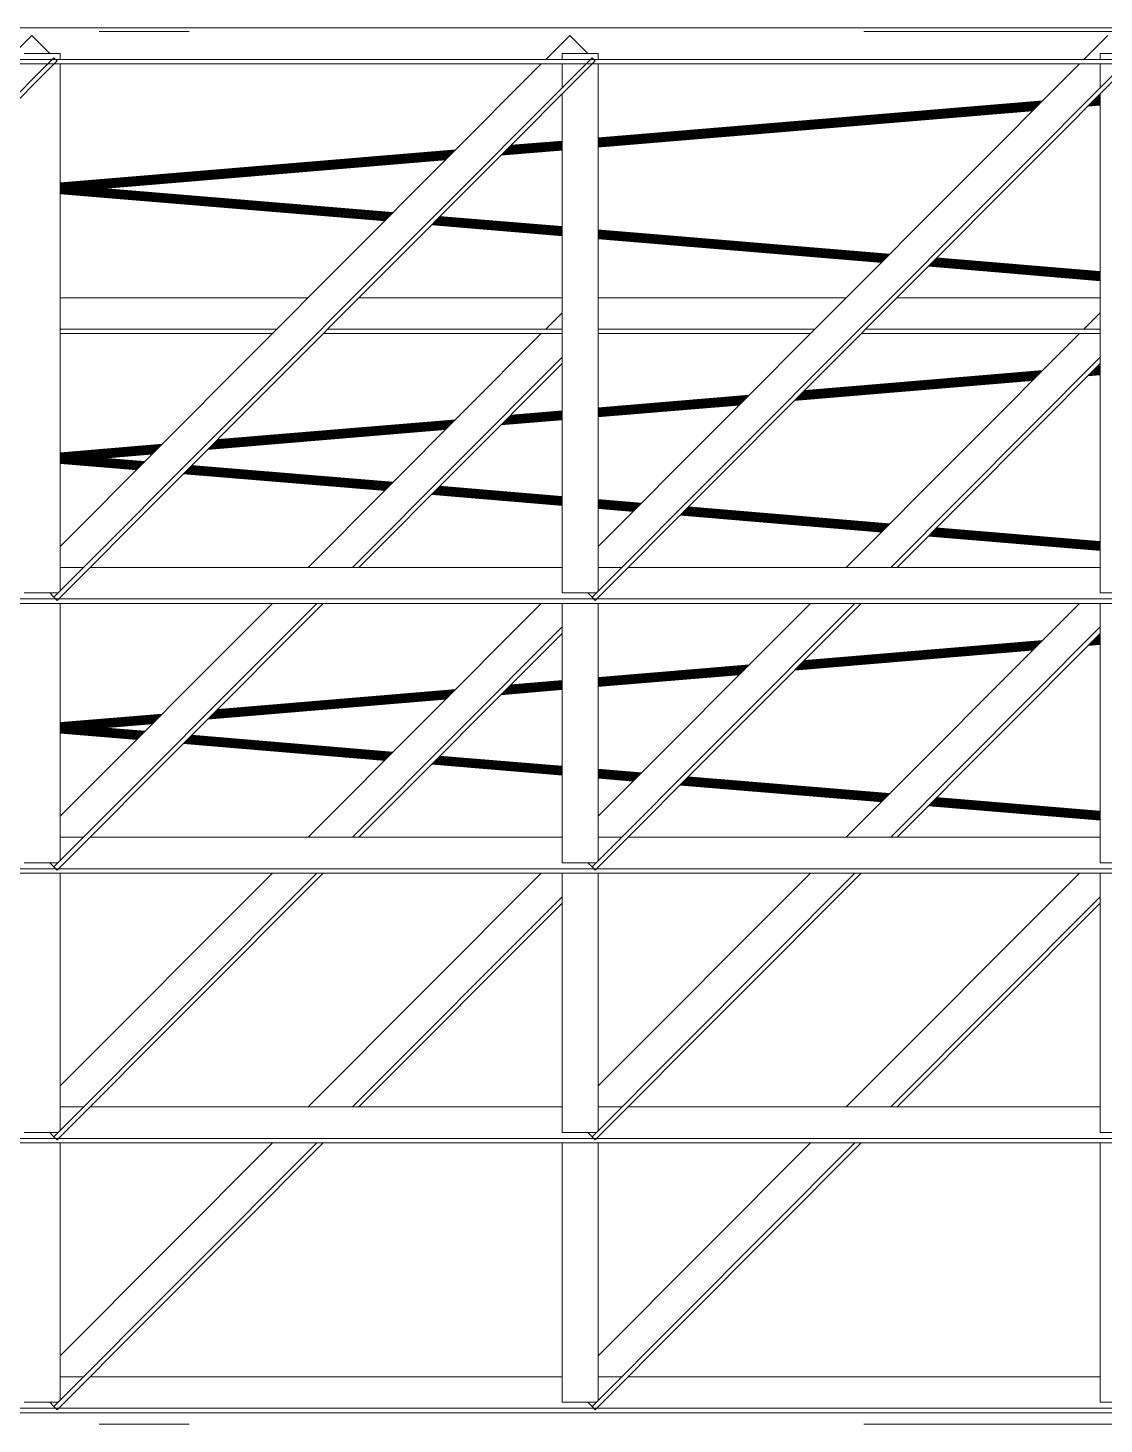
# Model space of a CAD drawing. Header units: inches. Extents: x -37 to 842, y -205 to 94.
# Drawn here: x 78.026 to 79.222, y -143.461 to -141.909 of the extents above; entities that cross this region are included whole.
import ezdxf

# ---------------------------------------------------------------- set-up
doc = ezdxf.new("R2010")
doc.units = ezdxf.units.IN
doc.header["$MEASUREMENT"] = 0
doc.linetypes.add('CYPE_RAYAPUNTOPUNTO', pattern=[0.45, 0.225, -0.075, 0, -0.075, 0, -0.075])
doc.layers.add('COTA_FORMAS', color=11, linetype='CYPE_RAYAPUNTOPUNTO', lineweight=0)
doc.layers.add('VISTAS DE CORTES', color=7, linetype='Continuous', lineweight=0)

# ---------------------------------------------------------------- blocks, each defined once
blk = doc.blocks.new('A$Ce7fd5475')
at = {"linetype": 'Continuous', "extrusion": (0, 1, 0)}
for p, q in [((2.4691, 4.0133), (13.2186, 4.0133)), ((4.2174, 3.9783), (4.244, 4.0049)), ((4.244, 4.0049), (4.2641, 3.9849)), ((4.8157, 3.9783), (4.8423, 4.0049)), ((4.8423, 4.0049), (4.8624, 3.9849)), ((5.4141, 3.9783), (5.4406, 4.0049)), ((2.5612, 3.9783), (5.967, 3.9783)), ((3.6704, 3.3802), (4.2687, 3.9802)), ((3.674, 3.3767), (4.2723, 3.9767)), ((4.2357, 3.9849), (4.2757, 3.9849)), ((4.2687, 3.9802), (4.2723, 3.9767)), ((4.2687, 3.3802), (4.8671, 3.9802)), ((4.2723, 3.3767), (4.8706, 3.9767)), ((4.2757, 3.9783), (4.2757, 3.9849)), ((4.834, 3.9783), (4.834, 3.9849)), ((4.834, 3.9849), (4.874, 3.9849)), ((4.8671, 3.3802), (5.4654, 3.9802)), ((4.8671, 3.9802), (4.8706, 3.9767)), ((4.8706, 3.3767), (5.469, 3.9767)), ((4.874, 3.9783), (4.874, 3.9849)), ((5.4323, 3.9783), (5.4323, 3.9849)), ((5.4323, 3.9849), (5.4723, 3.9849)), ((2.5558, 3.9733), (5.9723, 3.9733)), ((4.2757, 3.3872), (4.2757, 3.9733)), ((4.2757, 3.4367), (4.8107, 3.9733)), ((4.834, 3.9471), (4.834, 3.9733)), ((4.874, 3.3872), (4.874, 3.9733)), ((4.874, 3.4367), (5.4091, 3.9733)), ((5.4323, 3.9471), (5.4323, 3.9733)), ((4.834, 3.3849), (4.834, 3.94)), ((4.874, 3.8909), (5.368, 3.9322)), ((4.874, 3.8908), (5.368, 3.9321)), ((4.874, 3.8907), (5.3678, 3.932)), ((4.874, 3.8905), (5.3676, 3.9317)), ((4.874, 3.8902), (5.3673, 3.9314)), ((4.874, 3.8898), (5.3669, 3.931)), ((4.874, 3.8894), (5.3665, 3.9306)), ((4.874, 3.889), (5.366, 3.9301)), ((4.874, 3.8884), (5.3654, 3.9295)), ((4.874, 3.8879), (5.3648, 3.9289)), ((4.874, 3.8873), (5.3642, 3.9283)), ((5.4197, 3.9273), (5.4323, 3.9284)), ((5.4201, 3.9278), (5.4323, 3.9288)), ((5.4206, 3.9283), (5.4323, 3.9292)), ((5.4212, 3.9288), (5.4323, 3.9297)), ((5.4218, 3.9294), (5.4323, 3.9303)), ((5.4224, 3.93), (5.4323, 3.9309)), ((5.4231, 3.9307), (5.4323, 3.9315)), ((5.4237, 3.9314), (5.4323, 3.9321)), ((5.4244, 3.9321), (5.4323, 3.9327)), ((5.4251, 3.9327), (5.4323, 3.9333)), ((5.4258, 3.9334), (5.4323, 3.934)), ((5.4264, 3.9341), (5.4323, 3.9345)), ((5.427, 3.9347), (5.4323, 3.9351)), ((5.4276, 3.9352), (5.4323, 3.9356)), ((5.4281, 3.9357), (5.4323, 3.9361)), ((5.4286, 3.9362), (5.4323, 3.9365)), ((5.4289, 3.9366), (5.4323, 3.9369)), ((5.4292, 3.9369), (5.4323, 3.9371)), ((5.4295, 3.9371), (5.4323, 3.9373)), ((5.4296, 3.9372), (5.4323, 3.9375)), ((5.4297, 3.9373), (5.4323, 3.9375)), ((5.4323, 3.3849), (5.4323, 3.94)), ((4.874, 3.8867), (5.3635, 3.9276)), ((4.874, 3.8861), (5.3628, 3.9269)), ((4.874, 3.8854), (5.3621, 3.9262)), ((4.874, 3.8848), (5.3614, 3.9255)), ((4.874, 3.8842), (5.3608, 3.9249)), ((4.874, 3.8836), (5.3602, 3.9242)), ((4.874, 3.8831), (5.3596, 3.9236)), ((4.874, 3.8826), (5.359, 3.9231)), ((4.874, 3.8821), (5.3585, 3.9226)), ((4.874, 3.8817), (5.3581, 3.9222)), ((4.874, 3.8814), (5.3577, 3.9218)), ((4.874, 3.8811), (5.3575, 3.9216)), ((4.874, 3.881), (5.3573, 3.9214)), ((4.874, 3.8808), (5.3571, 3.9212)), ((4.874, 3.8809), (5.3572, 3.9212)), ((5.4188, 3.9264), (5.4323, 3.9275)), ((5.4188, 3.9264), (5.4323, 3.9275)), ((5.4189, 3.9265), (5.4323, 3.9276)), ((5.4191, 3.9267), (5.4323, 3.9278)), ((5.4194, 3.927), (5.4323, 3.9281)), ((4.771, 3.8768), (4.834, 3.8821)), ((4.7717, 3.8775), (4.834, 3.8827)), ((4.7724, 3.8782), (4.834, 3.8833)), ((4.7731, 3.8789), (4.834, 3.884)), ((4.7737, 3.8795), (4.834, 3.8845)), ((4.7743, 3.8801), (4.834, 3.8851)), ((4.7749, 3.8807), (4.834, 3.8856)), ((4.7754, 3.8812), (4.834, 3.8861)), ((4.7758, 3.8816), (4.834, 3.8865)), ((4.7762, 3.882), (4.834, 3.8869)), ((4.7765, 3.8823), (4.834, 3.8871)), ((4.7767, 3.8826), (4.834, 3.8873)), ((4.7769, 3.8827), (4.834, 3.8875)), ((4.7769, 3.8828), (4.834, 3.8875)), ((4.2757, 3.8408), (4.7153, 3.8776)), ((4.2757, 3.8409), (4.7153, 3.8776)), ((4.2757, 3.8407), (4.7151, 3.8774)), ((4.2757, 3.8405), (4.7149, 3.8772)), ((4.2757, 3.8402), (4.7146, 3.8769)), ((4.2757, 3.8398), (4.7142, 3.8765)), ((4.2757, 3.8394), (4.7138, 3.876)), ((4.2757, 3.839), (4.7132, 3.8755)), ((4.2757, 3.8384), (4.7127, 3.875)), ((4.2757, 3.8379), (4.7121, 3.8744)), ((4.2757, 3.8373), (4.7114, 3.8737)), ((4.2757, 3.8367), (4.7108, 3.873)), ((4.2757, 3.8361), (4.7101, 3.8724)), ((4.2757, 3.8354), (4.7094, 3.8717)), ((4.2757, 3.8348), (4.7087, 3.871)), ((4.2757, 3.8342), (4.7081, 3.8703)), ((4.2757, 3.8336), (4.7074, 3.8697)), ((4.2757, 3.8331), (4.7068, 3.8691)), ((4.2757, 3.8326), (4.7063, 3.8686)), ((4.2757, 3.8321), (4.7058, 3.8681)), ((4.2757, 3.8317), (4.7054, 3.8676)), ((4.2757, 3.8314), (4.705, 3.8673)), ((4.2757, 3.8311), (4.7047, 3.867)), ((4.2757, 3.831), (4.7045, 3.8668)), ((4.2757, 3.8308), (4.7044, 3.8667)), ((4.2757, 3.8309), (4.7044, 3.8667)), ((4.766, 3.8718), (4.834, 3.8775)), ((4.7661, 3.8718), (4.834, 3.8775)), ((4.7662, 3.872), (4.834, 3.8776)), ((4.7664, 3.8722), (4.834, 3.8778)), ((4.7666, 3.8724), (4.834, 3.8781)), ((4.767, 3.8728), (4.834, 3.8784)), ((4.7674, 3.8732), (4.834, 3.8788)), ((4.7679, 3.8737), (4.834, 3.8792)), ((4.7685, 3.8743), (4.834, 3.8797)), ((4.769, 3.8748), (4.834, 3.8803)), ((4.7697, 3.8755), (4.834, 3.8809)), ((4.7703, 3.8761), (4.834, 3.8815)), ((4.6383, 3.8003), (4.2757, 3.8306)), ((4.6378, 3.7999), (4.2757, 3.8302)), ((4.6375, 3.7996), (4.2757, 3.8298)), ((4.6372, 3.7993), (4.2757, 3.8295)), ((4.6369, 3.799), (4.2757, 3.8292)), ((4.6368, 3.7989), (4.2757, 3.829)), ((4.6367, 3.7988), (4.2757, 3.8289)), ((4.6367, 3.7987), (4.2757, 3.8289)), ((4.6387, 3.8008), (4.2774, 3.831)), ((4.6392, 3.8013), (4.2807, 3.8313)), ((4.6398, 3.8018), (4.2842, 3.8315)), ((4.6403, 3.8024), (4.2878, 3.8319)), ((4.6409, 3.803), (4.2915, 3.8322)), ((4.6415, 3.8036), (4.2953, 3.8325)), ((4.642, 3.8041), (4.2991, 3.8328)), ((4.6426, 3.8047), (4.3027, 3.8331)), ((4.6431, 3.8052), (4.3063, 3.8334)), ((4.6437, 3.8058), (4.3096, 3.8337)), ((4.6441, 3.8062), (4.3127, 3.8339)), ((4.6446, 3.8067), (4.3155, 3.8342)), ((4.6449, 3.807), (4.318, 3.8344)), ((4.6453, 3.8074), (4.3201, 3.8345)), ((4.6455, 3.8076), (4.3217, 3.8347)), ((4.6457, 3.8078), (4.323, 3.8348)), ((4.6458, 3.8079), (4.3238, 3.8349)), ((4.6459, 3.808), (4.3241, 3.8349)), ((4.834, 3.7823), (4.6888, 3.7944)), ((4.834, 3.7822), (4.6888, 3.7944)), ((4.834, 3.7824), (4.6889, 3.7945)), ((4.834, 3.7826), (4.6891, 3.7947)), ((4.834, 3.7828), (4.6893, 3.7949)), ((4.834, 3.7831), (4.6896, 3.7952)), ((4.834, 3.7835), (4.69, 3.7956)), ((4.834, 3.784), (4.6904, 3.796)), ((4.834, 3.7845), (4.6909, 3.7964)), ((4.834, 3.785), (4.6914, 3.7969)), ((4.834, 3.7856), (4.6919, 3.7975)), ((4.834, 3.7862), (4.6925, 3.798)), ((4.834, 3.7868), (4.693, 3.7986)), ((4.834, 3.7875), (4.6936, 3.7992)), ((4.834, 3.7881), (4.6942, 3.7998)), ((4.834, 3.7887), (4.6947, 3.8003)), ((4.834, 3.7893), (4.6953, 3.8009)), ((4.834, 3.7899), (4.6958, 3.8014)), ((4.834, 3.7904), (4.6963, 3.8019)), ((4.834, 3.7908), (4.6967, 3.8023)), ((4.834, 3.7913), (4.6971, 3.8027)), ((4.834, 3.7916), (4.6974, 3.803)), ((4.834, 3.7919), (4.6977, 3.8033)), ((4.834, 3.7921), (4.6979, 3.8035)), ((4.834, 3.7923), (4.698, 3.8036)), ((4.834, 3.7922), (4.698, 3.8036)), ((5.1982, 3.7618), (4.874, 3.7889)), ((5.1982, 3.7618), (4.874, 3.7889)), ((5.198, 3.7617), (4.874, 3.7887)), ((5.1978, 3.7615), (4.874, 3.7885)), ((5.1976, 3.7612), (4.874, 3.7883)), ((5.1973, 3.7609), (4.874, 3.7879)), ((5.1969, 3.7605), (4.874, 3.7875)), ((5.1964, 3.7601), (4.874, 3.787)), ((5.196, 3.7596), (4.874, 3.7865)), ((5.1955, 3.7591), (4.874, 3.786)), ((5.1949, 3.7585), (4.874, 3.7854)), ((5.1943, 3.758), (4.874, 3.7847)), ((5.1938, 3.7574), (4.874, 3.7841)), ((5.1932, 3.7568), (4.874, 3.7835)), ((5.1926, 3.7562), (4.874, 3.7829)), ((5.1921, 3.7557), (4.874, 3.7823)), ((5.1915, 3.7551), (4.874, 3.7817)), ((5.191, 3.7546), (4.874, 3.7811)), ((5.1906, 3.7542), (4.874, 3.7806)), ((5.1901, 3.7538), (4.874, 3.7802)), ((5.1898, 3.7534), (4.874, 3.7798)), ((5.1895, 3.7531), (4.874, 3.7795)), ((5.1893, 3.7529), (4.874, 3.7792)), ((5.1891, 3.7527), (4.874, 3.779)), ((5.189, 3.7526), (4.874, 3.7789)), ((5.189, 3.7526), (4.874, 3.7789)), ((5.4323, 3.7421), (5.2502, 3.7573)), ((5.4323, 3.7423), (5.2503, 3.7575)), ((5.4323, 3.7422), (5.2503, 3.7574)), ((5.4323, 3.7323), (5.2411, 3.7482)), ((5.4323, 3.7322), (5.2411, 3.7482)), ((5.4323, 3.7324), (5.2412, 3.7483)), ((5.4323, 3.7326), (5.2414, 3.7485)), ((5.4323, 3.7328), (5.2416, 3.7487)), ((5.4323, 3.7331), (5.2419, 3.749)), ((5.4323, 3.7335), (5.2423, 3.7494)), ((5.4323, 3.734), (5.2427, 3.7498)), ((5.4323, 3.7345), (5.2432, 3.7503)), ((5.4323, 3.735), (5.2437, 3.7508)), ((5.4323, 3.7356), (5.2442, 3.7513)), ((5.4323, 3.7362), (5.2448, 3.7519)), ((5.4323, 3.7368), (5.2453, 3.7525)), ((5.4323, 3.7375), (5.2459, 3.753)), ((5.4323, 3.7381), (5.2465, 3.7536)), ((5.4323, 3.7387), (5.2471, 3.7542)), ((5.4323, 3.7393), (5.2476, 3.7547)), ((5.4323, 3.7399), (5.2481, 3.7552)), ((5.4323, 3.7404), (5.2486, 3.7557)), ((5.4323, 3.7408), (5.249, 3.7562)), ((5.4323, 3.7413), (5.2494, 3.7565)), ((5.4323, 3.7416), (5.2497, 3.7569)), ((5.4323, 3.7419), (5.25, 3.7571)), ((4.2757, 3.7133), (4.5515, 3.7133)), ((4.6079, 3.7133), (4.834, 3.7133)), ((4.874, 3.7133), (5.1498, 3.7133)), ((5.2063, 3.7133), (5.4323, 3.7133)), ((4.8157, 3.6783), (4.834, 3.6966)), ((5.4141, 3.6783), (5.4323, 3.6966)), ((4.2757, 3.6783), (4.5165, 3.6783)), ((4.2757, 3.6733), (4.5116, 3.6733)), ((4.5515, 3.4133), (4.8107, 3.6733)), ((4.568, 3.6733), (4.834, 3.6733)), ((4.573, 3.6783), (4.834, 3.6783)), ((4.874, 3.6783), (5.1149, 3.6783)), ((4.874, 3.6733), (5.1099, 3.6733)), ((5.1498, 3.4133), (5.4091, 3.6733)), ((5.1664, 3.6733), (5.4323, 3.6733)), ((5.1714, 3.6783), (5.4323, 3.6783)), ((4.6009, 3.4133), (4.834, 3.6471)), ((4.6079, 3.4133), (4.834, 3.64)), ((5.1992, 3.4133), (5.4323, 3.6471)), ((5.2063, 3.4133), (5.4323, 3.64)), ((5.4251, 3.6327), (5.4323, 3.6333)), ((5.4258, 3.6334), (5.4323, 3.634)), ((5.4264, 3.6341), (5.4323, 3.6345)), ((5.427, 3.6347), (5.4323, 3.6351)), ((5.4276, 3.6352), (5.4323, 3.6356)), ((5.4281, 3.6357), (5.4323, 3.6361)), ((5.4286, 3.6362), (5.4323, 3.6365)), ((5.4289, 3.6366), (5.4323, 3.6369)), ((5.4292, 3.6369), (5.4323, 3.6371)), ((5.4295, 3.6371), (5.4323, 3.6373)), ((5.4296, 3.6372), (5.4323, 3.6375)), ((5.4297, 3.6373), (5.4323, 3.6375)), ((5.0924, 3.5991), (5.3571, 3.6212)), ((5.0924, 3.5991), (5.3572, 3.6212)), ((5.0925, 3.5992), (5.3573, 3.6214)), ((5.0927, 3.5994), (5.3575, 3.6216)), ((5.093, 3.5997), (5.3577, 3.6218)), ((5.0934, 3.6001), (5.3581, 3.6222)), ((5.0938, 3.6005), (5.3585, 3.6226)), ((5.0943, 3.601), (5.359, 3.6231)), ((5.0948, 3.6015), (5.3596, 3.6236)), ((5.0954, 3.6021), (5.3602, 3.6242)), ((5.096, 3.6028), (5.3608, 3.6249)), ((5.0967, 3.6034), (5.3614, 3.6255)), ((5.0974, 3.6041), (5.3621, 3.6262)), ((5.0981, 3.6048), (5.3628, 3.6269)), ((5.0987, 3.6055), (5.3635, 3.6276)), ((5.0994, 3.6061), (5.3642, 3.6283)), ((5.1001, 3.6068), (5.3648, 3.6289)), ((5.1007, 3.6074), (5.3654, 3.6295)), ((5.1012, 3.608), (5.366, 3.6301)), ((5.1017, 3.6085), (5.3665, 3.6306)), ((5.1022, 3.6089), (5.3669, 3.631)), ((5.1026, 3.6093), (5.3673, 3.6314)), ((5.1029, 3.6096), (5.3676, 3.6317)), ((5.1031, 3.6098), (5.3678, 3.632)), ((5.1032, 3.61), (5.368, 3.6321)), ((5.1033, 3.61), (5.368, 3.6322)), ((5.4188, 3.6264), (5.4323, 3.6275)), ((5.4188, 3.6264), (5.4323, 3.6275)), ((5.4189, 3.6265), (5.4323, 3.6276)), ((5.4191, 3.6267), (5.4323, 3.6278)), ((5.4194, 3.627), (5.4323, 3.6281)), ((5.4197, 3.6273), (5.4323, 3.6284)), ((5.4201, 3.6278), (5.4323, 3.6288)), ((5.4206, 3.6283), (5.4323, 3.6292)), ((5.4212, 3.6288), (5.4323, 3.6297)), ((5.4218, 3.6294), (5.4323, 3.6303)), ((5.4224, 3.63), (5.4323, 3.6309)), ((5.4231, 3.6307), (5.4323, 3.6315)), ((5.4237, 3.6314), (5.4323, 3.6321)), ((5.4244, 3.6321), (5.4323, 3.6327)), ((4.874, 3.5909), (5.0417, 3.6049)), ((4.874, 3.5908), (5.0416, 3.6048)), ((4.874, 3.5907), (5.0415, 3.6047)), ((4.874, 3.5905), (5.0413, 3.6045)), ((4.874, 3.5902), (5.0409, 3.6041)), ((4.874, 3.5898), (5.0406, 3.6038)), ((4.874, 3.5894), (5.0401, 3.6033)), ((4.874, 3.589), (5.0396, 3.6028)), ((4.874, 3.5884), (5.039, 3.6022)), ((4.7762, 3.582), (4.834, 3.5869)), ((4.7765, 3.5823), (4.834, 3.5871)), ((4.7767, 3.5826), (4.834, 3.5873)), ((4.7769, 3.5827), (4.834, 3.5875)), ((4.7769, 3.5828), (4.834, 3.5875)), ((4.874, 3.5879), (5.0384, 3.6016)), ((4.874, 3.5873), (5.0378, 3.601)), ((4.874, 3.5867), (5.0371, 3.6003)), ((4.874, 3.5861), (5.0364, 3.5996)), ((4.874, 3.5854), (5.0358, 3.5989)), ((4.874, 3.5848), (5.0351, 3.5983)), ((4.874, 3.5842), (5.0344, 3.5976)), ((4.874, 3.5836), (5.0338, 3.597)), ((4.874, 3.5831), (5.0332, 3.5964)), ((4.874, 3.5826), (5.0327, 3.5958)), ((4.874, 3.5821), (5.0322, 3.5953)), ((4.874, 3.5817), (5.0317, 3.5949)), ((4.874, 3.5814), (5.0314, 3.5946)), ((4.874, 3.5811), (5.0311, 3.5943)), ((4.874, 3.581), (5.0309, 3.5941)), ((4.874, 3.5809), (5.0308, 3.594)), ((4.874, 3.5808), (5.0308, 3.5939)), ((4.444, 3.5489), (4.7087, 3.571)), ((4.4447, 3.5495), (4.7094, 3.5717)), ((4.4453, 3.5502), (4.7101, 3.5724)), ((4.446, 3.5509), (4.7108, 3.573)), ((4.4467, 3.5516), (4.7114, 3.5737)), ((4.4473, 3.5522), (4.7121, 3.5744)), ((4.4479, 3.5528), (4.7127, 3.575)), ((4.4485, 3.5534), (4.7132, 3.5755)), ((4.449, 3.5539), (4.7138, 3.576)), ((4.4495, 3.5544), (4.7142, 3.5765)), ((4.4498, 3.5548), (4.7146, 3.5769)), ((4.4501, 3.5551), (4.7149, 3.5772)), ((4.4504, 3.5553), (4.7151, 3.5774)), ((4.4505, 3.5554), (4.7153, 3.5776)), ((4.4506, 3.5555), (4.7153, 3.5776)), ((4.766, 3.5718), (4.834, 3.5775)), ((4.7661, 3.5718), (4.834, 3.5775)), ((4.7662, 3.572), (4.834, 3.5776)), ((4.7664, 3.5722), (4.834, 3.5778)), ((4.7666, 3.5724), (4.834, 3.5781)), ((4.767, 3.5728), (4.834, 3.5784)), ((4.7674, 3.5732), (4.834, 3.5788)), ((4.7679, 3.5737), (4.834, 3.5792)), ((4.7685, 3.5743), (4.834, 3.5797)), ((4.769, 3.5748), (4.834, 3.5803)), ((4.7697, 3.5755), (4.834, 3.5809)), ((4.7703, 3.5761), (4.834, 3.5815)), ((4.771, 3.5768), (4.834, 3.5821)), ((4.7717, 3.5775), (4.834, 3.5827)), ((4.7724, 3.5782), (4.834, 3.5833)), ((4.7731, 3.5789), (4.834, 3.584)), ((4.7737, 3.5795), (4.834, 3.5845)), ((4.7743, 3.5801), (4.834, 3.5851)), ((4.7749, 3.5807), (4.834, 3.5856)), ((4.7754, 3.5812), (4.834, 3.5861)), ((4.7758, 3.5816), (4.834, 3.5865)), ((4.4397, 3.5445), (4.7044, 3.5667)), ((4.4397, 3.5446), (4.7044, 3.5667)), ((4.4398, 3.5447), (4.7045, 3.5668)), ((4.44, 3.5449), (4.7047, 3.567)), ((4.4403, 3.5452), (4.705, 3.5673)), ((4.4406, 3.5455), (4.7054, 3.5676)), ((4.4411, 3.5459), (4.7058, 3.5681)), ((4.4415, 3.5464), (4.7063, 3.5686)), ((4.4421, 3.547), (4.7068, 3.5691)), ((4.4427, 3.5476), (4.7074, 3.5697)), ((4.4433, 3.5482), (4.7081, 3.5703)), ((4.2757, 3.5408), (4.3889, 3.5503)), ((4.2757, 3.5409), (4.389, 3.5503)), ((4.2757, 3.5407), (4.3888, 3.5501)), ((4.2757, 3.5405), (4.3885, 3.5499)), ((4.2757, 3.5402), (4.3882, 3.5496)), ((4.2757, 3.5398), (4.3878, 3.5492)), ((4.2757, 3.5394), (4.3874, 3.5488)), ((4.2757, 3.539), (4.3869, 3.5483)), ((4.2757, 3.5384), (4.3863, 3.5477)), ((4.2757, 3.5379), (4.3857, 3.5471)), ((4.2757, 3.5373), (4.3851, 3.5464)), ((4.2757, 3.5367), (4.3844, 3.5458)), ((4.2757, 3.5361), (4.3837, 3.5451)), ((4.2757, 3.5354), (4.383, 3.5444)), ((4.2757, 3.5348), (4.3824, 3.5437)), ((4.2757, 3.5342), (4.3817, 3.5431)), ((4.2757, 3.5336), (4.3811, 3.5424)), ((4.2757, 3.5331), (4.3805, 3.5418)), ((4.2757, 3.5326), (4.3799, 3.5413)), ((4.2757, 3.5321), (4.3794, 3.5408)), ((4.2757, 3.5317), (4.379, 3.5404)), ((4.2757, 3.5314), (4.3787, 3.54)), ((4.2757, 3.5311), (4.3784, 3.5397)), ((4.2757, 3.531), (4.3782, 3.5395)), ((4.2757, 3.5308), (4.378, 3.5394)), ((4.2757, 3.5309), (4.3781, 3.5394)), ((4.3621, 3.5234), (4.2757, 3.5306)), ((4.3617, 3.523), (4.2757, 3.5302)), ((4.3613, 3.5226), (4.2757, 3.5298)), ((4.361, 3.5223), (4.2757, 3.5295)), ((4.3608, 3.5221), (4.2757, 3.5292)), ((4.3606, 3.5219), (4.2757, 3.529)), ((4.3605, 3.5218), (4.2757, 3.5289)), ((4.3605, 3.5218), (4.2757, 3.5289)), ((4.3626, 3.5239), (4.2774, 3.531)), ((4.3631, 3.5244), (4.2807, 3.5313)), ((4.3636, 3.5249), (4.2842, 3.5315)), ((4.3642, 3.5255), (4.2878, 3.5319)), ((4.3647, 3.526), (4.2915, 3.5322)), ((4.3653, 3.5266), (4.2953, 3.5325)), ((4.3659, 3.5272), (4.2991, 3.5328)), ((4.3665, 3.5278), (4.3027, 3.5331)), ((4.367, 3.5283), (4.3063, 3.5334)), ((4.3675, 3.5288), (4.3096, 3.5337)), ((4.368, 3.5293), (4.3127, 3.5339)), ((4.3684, 3.5297), (4.3155, 3.5342)), ((4.3688, 3.5301), (4.318, 3.5344)), ((4.3691, 3.5304), (4.3201, 3.5345)), ((4.3694, 3.5307), (4.3217, 3.5347)), ((4.3696, 3.5309), (4.323, 3.5348)), ((4.3697, 3.531), (4.3238, 3.5349)), ((4.3697, 3.5311), (4.3241, 3.5349)), ((4.6437, 3.5058), (4.4196, 3.5245)), ((4.6441, 3.5062), (4.4201, 3.525)), ((4.6446, 3.5067), (4.4206, 3.5254)), ((4.6449, 3.507), (4.4209, 3.5258)), ((4.6453, 3.5074), (4.4213, 3.5261)), ((4.6455, 3.5076), (4.4215, 3.5264)), ((4.6457, 3.5078), (4.4217, 3.5265)), ((4.6458, 3.5079), (4.4218, 3.5267)), ((4.6459, 3.508), (4.4219, 3.5267)), ((4.6367, 3.4987), (4.4126, 3.5175)), ((4.6367, 3.4988), (4.4127, 3.5175)), ((4.6368, 3.4989), (4.4128, 3.5176)), ((4.6369, 3.499), (4.4129, 3.5177)), ((4.6372, 3.4993), (4.4132, 3.518)), ((4.6375, 3.4996), (4.4135, 3.5183)), ((4.6378, 3.4999), (4.4138, 3.5186)), ((4.6383, 3.5003), (4.4142, 3.5191)), ((4.6387, 3.5008), (4.4147, 3.5195)), ((4.6392, 3.5013), (4.4152, 3.52)), ((4.6398, 3.5018), (4.4157, 3.5206)), ((4.6403, 3.5024), (4.4163, 3.5211)), ((4.6409, 3.503), (4.4169, 3.5217)), ((4.6415, 3.5036), (4.4174, 3.5223)), ((4.642, 3.5041), (4.418, 3.5228)), ((4.6426, 3.5047), (4.4186, 3.5234)), ((4.6431, 3.5052), (4.4191, 3.524)), ((4.834, 3.4823), (4.6888, 3.4944)), ((4.834, 3.4822), (4.6888, 3.4944)), ((4.834, 3.4824), (4.6889, 3.4945)), ((4.834, 3.4826), (4.6891, 3.4947)), ((4.834, 3.4828), (4.6893, 3.4949)), ((4.834, 3.4831), (4.6896, 3.4952)), ((4.834, 3.4835), (4.69, 3.4956)), ((4.834, 3.484), (4.6904, 3.496)), ((4.834, 3.4845), (4.6909, 3.4964)), ((4.834, 3.485), (4.6914, 3.4969)), ((4.834, 3.4856), (4.6919, 3.4975)), ((4.834, 3.4862), (4.6925, 3.498)), ((4.834, 3.4868), (4.693, 3.4986)), ((4.834, 3.4875), (4.6936, 3.4992)), ((4.834, 3.4881), (4.6942, 3.4998)), ((4.834, 3.4887), (4.6947, 3.5003)), ((4.834, 3.4893), (4.6953, 3.5009)), ((4.834, 3.4899), (4.6958, 3.5014)), ((4.834, 3.4904), (4.6963, 3.5019)), ((4.834, 3.4908), (4.6967, 3.5023)), ((4.834, 3.4913), (4.6971, 3.5027)), ((4.834, 3.4916), (4.6974, 3.503)), ((4.834, 3.4919), (4.6977, 3.5033)), ((4.834, 3.4921), (4.6979, 3.5035)), ((4.834, 3.4923), (4.698, 3.5036)), ((4.834, 3.4922), (4.698, 3.5036)), ((4.922, 3.4849), (4.874, 3.4889)), ((4.922, 3.4849), (4.874, 3.4889)), ((4.9219, 3.4847), (4.874, 3.4887)), ((4.9217, 3.4846), (4.874, 3.4885)), ((4.9214, 3.4843), (4.874, 3.4883)), ((4.9211, 3.484), (4.874, 3.4879)), ((4.9207, 3.4836), (4.874, 3.4875)), ((4.9203, 3.4832), (4.874, 3.487)), ((4.9198, 3.4827), (4.874, 3.4865)), ((4.9193, 3.4822), (4.874, 3.486)), ((4.9188, 3.4816), (4.874, 3.4854)), ((4.9182, 3.4811), (4.874, 3.4847)), ((4.9176, 3.4805), (4.874, 3.4841)), ((4.917, 3.4799), (4.874, 3.4835)), ((4.9165, 3.4793), (4.874, 3.4829)), ((4.9159, 3.4788), (4.874, 3.4823)), ((4.9154, 3.4782), (4.874, 3.4817)), ((4.9149, 3.4777), (4.874, 3.4811)), ((4.9144, 3.4773), (4.874, 3.4806)), ((4.914, 3.4768), (4.874, 3.4802)), ((4.9136, 3.4765), (4.874, 3.4798)), ((4.9133, 3.4762), (4.874, 3.4795)), ((4.9131, 3.4759), (4.874, 3.4792)), ((4.9129, 3.4758), (4.874, 3.479)), ((4.9128, 3.4757), (4.874, 3.4789)), ((4.9128, 3.4757), (4.874, 3.4789)), ((5.196, 3.4596), (4.972, 3.4783)), ((5.1964, 3.4601), (4.9724, 3.4788)), ((5.1969, 3.4605), (4.9729, 3.4792)), ((5.1973, 3.4609), (4.9732, 3.4796)), ((5.1976, 3.4612), (4.9736, 3.4799)), ((5.1978, 3.4615), (4.9738, 3.4802)), ((5.198, 3.4617), (4.974, 3.4804)), ((5.1982, 3.4618), (4.9741, 3.4805)), ((5.1982, 3.4618), (4.9742, 3.4806)), ((5.189, 3.4526), (4.965, 3.4713)), ((5.189, 3.4526), (4.965, 3.4713)), ((5.1891, 3.4527), (4.9651, 3.4714)), ((5.1893, 3.4529), (4.9652, 3.4716)), ((5.1895, 3.4531), (4.9655, 3.4718)), ((5.1898, 3.4534), (4.9658, 3.4721)), ((5.1901, 3.4538), (4.9661, 3.4725)), ((5.1906, 3.4542), (4.9666, 3.4729)), ((5.191, 3.4546), (4.967, 3.4734)), ((5.1915, 3.4551), (4.9675, 3.4739)), ((5.1921, 3.4557), (4.968, 3.4744)), ((5.1926, 3.4562), (4.9686, 3.475)), ((5.1932, 3.4568), (4.9692, 3.4755)), ((5.1938, 3.4574), (4.9698, 3.4761)), ((5.1943, 3.458), (4.9703, 3.4767)), ((5.1949, 3.4585), (4.9709, 3.4773)), ((5.1955, 3.4591), (4.9714, 3.4778)), ((5.4323, 3.4323), (5.2411, 3.4482)), ((5.4323, 3.4322), (5.2411, 3.4482)), ((5.4323, 3.4324), (5.2412, 3.4483)), ((5.4323, 3.4326), (5.2414, 3.4485)), ((5.4323, 3.4328), (5.2416, 3.4487)), ((5.4323, 3.4331), (5.2419, 3.449)), ((5.4323, 3.4335), (5.2423, 3.4494)), ((5.4323, 3.434), (5.2427, 3.4498)), ((5.4323, 3.4345), (5.2432, 3.4503)), ((5.4323, 3.435), (5.2437, 3.4508)), ((5.4323, 3.4356), (5.2442, 3.4513)), ((5.4323, 3.4362), (5.2448, 3.4519)), ((5.4323, 3.4368), (5.2453, 3.4525)), ((5.4323, 3.4375), (5.2459, 3.453)), ((5.4323, 3.4381), (5.2465, 3.4536)), ((5.4323, 3.4387), (5.2471, 3.4542)), ((5.4323, 3.4393), (5.2476, 3.4547)), ((5.4323, 3.4399), (5.2481, 3.4552)), ((5.4323, 3.4404), (5.2486, 3.4557)), ((5.4323, 3.4408), (5.249, 3.4562)), ((5.4323, 3.4413), (5.2494, 3.4565)), ((5.4323, 3.4416), (5.2497, 3.4569)), ((5.4323, 3.4419), (5.25, 3.4571)), ((5.4323, 3.4421), (5.2502, 3.4573)), ((5.4323, 3.4423), (5.2503, 3.4575)), ((5.4323, 3.4422), (5.2503, 3.4574)), ((4.2757, 3.4133), (4.3017, 3.4133)), ((4.3088, 3.4133), (4.834, 3.4133)), ((4.874, 3.4133), (4.9, 3.4133)), ((4.9071, 3.4133), (5.4323, 3.4133)), ((4.2357, 3.3849), (4.2734, 3.3849)), ((4.2641, 3.3849), (4.2687, 3.3802)), ((4.834, 3.3849), (4.8717, 3.3849)), ((4.8624, 3.3849), (4.8671, 3.3802)), ((5.4323, 3.3849), (5.4701, 3.3849)), ((2.4691, 3.3783), (13.2391, 3.3783)), ((2.4691, 3.3733), (13.2391, 3.3733)), ((4.2687, 3.3802), (4.2723, 3.3767)), ((4.2687, 3.0802), (4.561, 3.3733)), ((4.2723, 3.0767), (4.568, 3.3733)), ((4.2757, 3.0872), (4.2757, 3.3733)), ((4.2757, 3.1367), (4.5116, 3.3733)), ((4.5515, 3.1133), (4.8107, 3.3733)), ((4.834, 3.0849), (4.834, 3.3733)), ((4.8671, 3.3802), (4.8706, 3.3767)), ((4.8671, 3.0802), (5.1593, 3.3733)), ((4.8706, 3.0767), (5.1664, 3.3733)), ((4.874, 3.0872), (4.874, 3.3733)), ((4.874, 3.1367), (5.1099, 3.3733)), ((5.1498, 3.1133), (5.4091, 3.3733)), ((5.4323, 3.0849), (5.4323, 3.3733)), ((4.6009, 3.1133), (4.834, 3.3471)), ((4.6079, 3.1133), (4.834, 3.34)), ((5.1992, 3.1133), (5.4323, 3.3471)), ((5.2063, 3.1133), (5.4323, 3.34)), ((5.0938, 3.3005), (5.3585, 3.3226)), ((5.0943, 3.301), (5.359, 3.3231)), ((5.0948, 3.3015), (5.3596, 3.3236)), ((5.0954, 3.3021), (5.3602, 3.3242)), ((5.096, 3.3028), (5.3608, 3.3249)), ((5.0967, 3.3034), (5.3614, 3.3255)), ((5.0974, 3.3041), (5.3621, 3.3262)), ((5.0981, 3.3048), (5.3628, 3.3269)), ((5.0987, 3.3055), (5.3635, 3.3276)), ((5.0994, 3.3061), (5.3642, 3.3283)), ((5.1001, 3.3068), (5.3648, 3.3289)), ((5.1007, 3.3074), (5.3654, 3.3295)), ((5.1012, 3.308), (5.366, 3.3301)), ((5.1017, 3.3085), (5.3665, 3.3306)), ((5.1022, 3.3089), (5.3669, 3.331)), ((5.1026, 3.3093), (5.3673, 3.3314)), ((5.1029, 3.3096), (5.3676, 3.3317)), ((5.1031, 3.3098), (5.3678, 3.332)), ((5.1032, 3.31), (5.368, 3.3321)), ((5.1033, 3.31), (5.368, 3.3322)), ((5.4188, 3.3264), (5.4323, 3.3275)), ((5.4188, 3.3264), (5.4323, 3.3275)), ((5.4189, 3.3265), (5.4323, 3.3276)), ((5.4191, 3.3267), (5.4323, 3.3278)), ((5.4194, 3.327), (5.4323, 3.3281)), ((5.4197, 3.3273), (5.4323, 3.3284)), ((5.4201, 3.3278), (5.4323, 3.3288)), ((5.4206, 3.3283), (5.4323, 3.3292)), ((5.4212, 3.3288), (5.4323, 3.3297)), ((5.4218, 3.3294), (5.4323, 3.3303)), ((5.4224, 3.33), (5.4323, 3.3309)), ((5.4231, 3.3307), (5.4323, 3.3315)), ((5.4237, 3.3314), (5.4323, 3.3321)), ((5.4244, 3.3321), (5.4323, 3.3327)), ((5.4251, 3.3327), (5.4323, 3.3333)), ((5.4258, 3.3334), (5.4323, 3.334)), ((5.4264, 3.3341), (5.4323, 3.3345)), ((5.427, 3.3347), (5.4323, 3.3351)), ((5.4276, 3.3352), (5.4323, 3.3356)), ((5.4281, 3.3357), (5.4323, 3.3361)), ((5.4286, 3.3362), (5.4323, 3.3365)), ((5.4289, 3.3366), (5.4323, 3.3369)), ((5.4292, 3.3369), (5.4323, 3.3371)), ((5.4295, 3.3371), (5.4323, 3.3373)), ((5.4296, 3.3372), (5.4323, 3.3375)), ((5.4297, 3.3373), (5.4323, 3.3375)), ((5.0924, 3.2991), (5.3571, 3.3212)), ((5.0924, 3.2991), (5.3572, 3.3212)), ((5.0925, 3.2992), (5.3573, 3.3214)), ((5.0927, 3.2994), (5.3575, 3.3216)), ((5.093, 3.2997), (5.3577, 3.3218)), ((5.0934, 3.3001), (5.3581, 3.3222)), ((4.874, 3.2909), (5.0417, 3.3049)), ((4.874, 3.2908), (5.0416, 3.3048)), ((4.874, 3.2907), (5.0415, 3.3047)), ((4.874, 3.2905), (5.0413, 3.3045)), ((4.874, 3.2902), (5.0409, 3.3041)), ((4.874, 3.2898), (5.0406, 3.3038)), ((4.874, 3.2894), (5.0401, 3.3033)), ((4.874, 3.289), (5.0396, 3.3028)), ((4.874, 3.2884), (5.039, 3.3022)), ((4.874, 3.2879), (5.0384, 3.3016)), ((4.874, 3.2873), (5.0378, 3.301)), ((4.874, 3.2867), (5.0371, 3.3003)), ((4.874, 3.2861), (5.0364, 3.2996)), ((4.874, 3.2854), (5.0358, 3.2989)), ((4.874, 3.2848), (5.0351, 3.2983)), ((4.874, 3.2842), (5.0344, 3.2976)), ((4.874, 3.2836), (5.0338, 3.297)), ((4.874, 3.2831), (5.0332, 3.2964)), ((4.874, 3.2826), (5.0327, 3.2958)), ((4.874, 3.2821), (5.0322, 3.2953)), ((4.874, 3.2817), (5.0317, 3.2949)), ((4.874, 3.2814), (5.0314, 3.2946)), ((4.874, 3.2811), (5.0311, 3.2943)), ((4.874, 3.281), (5.0309, 3.2941)), ((4.874, 3.2809), (5.0308, 3.294)), ((4.874, 3.2808), (5.0308, 3.2939)), ((4.449, 3.2539), (4.7138, 3.276)), ((4.4495, 3.2544), (4.7142, 3.2765)), ((4.4498, 3.2548), (4.7146, 3.2769)), ((4.4501, 3.2551), (4.7149, 3.2772)), ((4.4504, 3.2553), (4.7151, 3.2774)), ((4.4505, 3.2554), (4.7153, 3.2776)), ((4.4506, 3.2555), (4.7153, 3.2776)), ((4.766, 3.2718), (4.834, 3.2775)), ((4.7661, 3.2718), (4.834, 3.2775)), ((4.7662, 3.272), (4.834, 3.2776)), ((4.7664, 3.2722), (4.834, 3.2778)), ((4.7666, 3.2724), (4.834, 3.2781)), ((4.767, 3.2728), (4.834, 3.2784)), ((4.7674, 3.2732), (4.834, 3.2788)), ((4.7679, 3.2737), (4.834, 3.2792)), ((4.7685, 3.2743), (4.834, 3.2797)), ((4.769, 3.2748), (4.834, 3.2803)), ((4.7697, 3.2755), (4.834, 3.2809)), ((4.7703, 3.2761), (4.834, 3.2815)), ((4.771, 3.2768), (4.834, 3.2821)), ((4.7717, 3.2775), (4.834, 3.2827)), ((4.7724, 3.2782), (4.834, 3.2833)), ((4.7731, 3.2789), (4.834, 3.284)), ((4.7737, 3.2795), (4.834, 3.2845)), ((4.7743, 3.2801), (4.834, 3.2851)), ((4.7749, 3.2807), (4.834, 3.2856)), ((4.7754, 3.2812), (4.834, 3.2861)), ((4.7758, 3.2816), (4.834, 3.2865)), ((4.7762, 3.282), (4.834, 3.2869)), ((4.7765, 3.2823), (4.834, 3.2871)), ((4.7767, 3.2826), (4.834, 3.2873)), ((4.7769, 3.2827), (4.834, 3.2875)), ((4.7769, 3.2828), (4.834, 3.2875)), ((4.4397, 3.2445), (4.7044, 3.2667)), ((4.4397, 3.2446), (4.7044, 3.2667)), ((4.4398, 3.2447), (4.7045, 3.2668)), ((4.44, 3.2449), (4.7047, 3.267)), ((4.4403, 3.2452), (4.705, 3.2673)), ((4.4406, 3.2455), (4.7054, 3.2676)), ((4.4411, 3.2459), (4.7058, 3.2681)), ((4.4415, 3.2464), (4.7063, 3.2686)), ((4.4421, 3.247), (4.7068, 3.2691)), ((4.4427, 3.2476), (4.7074, 3.2697)), ((4.4433, 3.2482), (4.7081, 3.2703)), ((4.444, 3.2489), (4.7087, 3.271)), ((4.4447, 3.2495), (4.7094, 3.2717)), ((4.4453, 3.2502), (4.7101, 3.2724)), ((4.446, 3.2509), (4.7108, 3.273)), ((4.4467, 3.2516), (4.7114, 3.2737)), ((4.4473, 3.2522), (4.7121, 3.2744)), ((4.4479, 3.2528), (4.7127, 3.275)), ((4.4485, 3.2534), (4.7132, 3.2755)), ((4.2757, 3.2408), (4.3889, 3.2503)), ((4.2757, 3.2409), (4.389, 3.2503)), ((4.2757, 3.2407), (4.3888, 3.2501)), ((4.2757, 3.2405), (4.3885, 3.2499)), ((4.2757, 3.2402), (4.3882, 3.2496)), ((4.2757, 3.2398), (4.3878, 3.2492)), ((4.2757, 3.2394), (4.3874, 3.2488)), ((4.2757, 3.239), (4.3869, 3.2483)), ((4.2757, 3.2384), (4.3863, 3.2477)), ((4.2757, 3.2379), (4.3857, 3.2471)), ((4.2757, 3.2373), (4.3851, 3.2464)), ((4.2757, 3.2367), (4.3844, 3.2458)), ((4.2757, 3.2361), (4.3837, 3.2451)), ((4.2757, 3.2354), (4.383, 3.2444)), ((4.2757, 3.2348), (4.3824, 3.2437)), ((4.2757, 3.2342), (4.3817, 3.2431)), ((4.2757, 3.2336), (4.3811, 3.2424)), ((4.2757, 3.2331), (4.3805, 3.2418)), ((4.2757, 3.2326), (4.3799, 3.2413)), ((4.2757, 3.2321), (4.3794, 3.2408)), ((4.2757, 3.2317), (4.379, 3.2404)), ((4.2757, 3.2314), (4.3787, 3.24)), ((4.2757, 3.2311), (4.3784, 3.2397)), ((4.2757, 3.231), (4.3782, 3.2395)), ((4.2757, 3.2308), (4.378, 3.2394)), ((4.2757, 3.2309), (4.3781, 3.2394)), ((4.3621, 3.2234), (4.2757, 3.2306)), ((4.3617, 3.223), (4.2757, 3.2302)), ((4.3613, 3.2226), (4.2757, 3.2298)), ((4.361, 3.2223), (4.2757, 3.2295)), ((4.3626, 3.2239), (4.2774, 3.231)), ((4.3631, 3.2244), (4.2807, 3.2313)), ((4.3636, 3.2249), (4.2842, 3.2315)), ((4.3642, 3.2255), (4.2878, 3.2319)), ((4.3647, 3.226), (4.2915, 3.2322)), ((4.3653, 3.2266), (4.2953, 3.2325)), ((4.3659, 3.2272), (4.2991, 3.2328)), ((4.3665, 3.2278), (4.3027, 3.2331)), ((4.367, 3.2283), (4.3063, 3.2334)), ((4.3675, 3.2288), (4.3096, 3.2337)), ((4.368, 3.2293), (4.3127, 3.2339)), ((4.3684, 3.2297), (4.3155, 3.2342)), ((4.3688, 3.2301), (4.318, 3.2344)), ((4.3691, 3.2304), (4.3201, 3.2345)), ((4.3694, 3.2307), (4.3217, 3.2347)), ((4.3696, 3.2309), (4.323, 3.2348)), ((4.3697, 3.231), (4.3238, 3.2349)), ((4.3697, 3.2311), (4.3241, 3.2349)), ((4.3608, 3.2221), (4.2757, 3.2292)), ((4.3606, 3.2219), (4.2757, 3.229)), ((4.3605, 3.2218), (4.2757, 3.2289)), ((4.3605, 3.2218), (4.2757, 3.2289)), ((4.6367, 3.1987), (4.4126, 3.2175)), ((4.6367, 3.1988), (4.4127, 3.2175)), ((4.6368, 3.1989), (4.4128, 3.2176)), ((4.6369, 3.199), (4.4129, 3.2177)), ((4.6372, 3.1993), (4.4132, 3.218)), ((4.6375, 3.1996), (4.4135, 3.2183)), ((4.6378, 3.1999), (4.4138, 3.2186)), ((4.6383, 3.2003), (4.4142, 3.2191)), ((4.6387, 3.2008), (4.4147, 3.2195)), ((4.6392, 3.2013), (4.4152, 3.22)), ((4.6398, 3.2018), (4.4157, 3.2206)), ((4.6403, 3.2024), (4.4163, 3.2211)), ((4.6409, 3.203), (4.4169, 3.2217)), ((4.6415, 3.2036), (4.4174, 3.2223)), ((4.642, 3.2041), (4.418, 3.2228)), ((4.6426, 3.2047), (4.4186, 3.2234)), ((4.6431, 3.2052), (4.4191, 3.224)), ((4.6437, 3.2058), (4.4196, 3.2245)), ((4.6441, 3.2062), (4.4201, 3.225)), ((4.6446, 3.2067), (4.4206, 3.2254)), ((4.6449, 3.207), (4.4209, 3.2258)), ((4.6453, 3.2074), (4.4213, 3.2261)), ((4.6455, 3.2076), (4.4215, 3.2264)), ((4.6457, 3.2078), (4.4217, 3.2265)), ((4.6458, 3.2079), (4.4218, 3.2267)), ((4.6459, 3.208), (4.4219, 3.2267)), ((4.834, 3.1868), (4.693, 3.1986)), ((4.834, 3.1875), (4.6936, 3.1992)), ((4.834, 3.1881), (4.6942, 3.1998)), ((4.834, 3.1887), (4.6947, 3.2003)), ((4.834, 3.1893), (4.6953, 3.2009)), ((4.834, 3.1899), (4.6958, 3.2014)), ((4.834, 3.1904), (4.6963, 3.2019)), ((4.834, 3.1908), (4.6967, 3.2023)), ((4.834, 3.1913), (4.6971, 3.2027)), ((4.834, 3.1916), (4.6974, 3.203)), ((4.834, 3.1919), (4.6977, 3.2033)), ((4.834, 3.1921), (4.6979, 3.2035)), ((4.834, 3.1923), (4.698, 3.2036)), ((4.834, 3.1922), (4.698, 3.2036)), ((4.834, 3.1823), (4.6888, 3.1944)), ((4.834, 3.1822), (4.6888, 3.1944)), ((4.834, 3.1824), (4.6889, 3.1945)), ((4.834, 3.1826), (4.6891, 3.1947)), ((4.834, 3.1828), (4.6893, 3.1949)), ((4.834, 3.1831), (4.6896, 3.1952)), ((4.834, 3.1835), (4.69, 3.1956)), ((4.834, 3.184), (4.6904, 3.196)), ((4.834, 3.1845), (4.6909, 3.1964)), ((4.834, 3.185), (4.6914, 3.1969)), ((4.834, 3.1856), (4.6919, 3.1975)), ((4.834, 3.1862), (4.6925, 3.198)), ((4.922, 3.1849), (4.874, 3.1889)), ((4.922, 3.1849), (4.874, 3.1889)), ((4.9219, 3.1847), (4.874, 3.1887)), ((4.9217, 3.1846), (4.874, 3.1885)), ((4.9214, 3.1843), (4.874, 3.1883)), ((4.9211, 3.184), (4.874, 3.1879)), ((4.9207, 3.1836), (4.874, 3.1875)), ((4.9203, 3.1832), (4.874, 3.187)), ((4.9198, 3.1827), (4.874, 3.1865)), ((4.9193, 3.1822), (4.874, 3.186)), ((4.9188, 3.1816), (4.874, 3.1854)), ((4.9182, 3.1811), (4.874, 3.1847)), ((4.9176, 3.1805), (4.874, 3.1841)), ((4.917, 3.1799), (4.874, 3.1835)), ((4.9165, 3.1793), (4.874, 3.1829)), ((4.9159, 3.1788), (4.874, 3.1823)), ((4.9154, 3.1782), (4.874, 3.1817)), ((4.9149, 3.1777), (4.874, 3.1811)), ((4.9144, 3.1773), (4.874, 3.1806)), ((4.914, 3.1768), (4.874, 3.1802)), ((4.9136, 3.1765), (4.874, 3.1798)), ((4.9133, 3.1762), (4.874, 3.1795)), ((4.9131, 3.1759), (4.874, 3.1792)), ((4.9129, 3.1758), (4.874, 3.179)), ((4.9128, 3.1757), (4.874, 3.1789)), ((4.9128, 3.1757), (4.874, 3.1789)), ((5.189, 3.1526), (4.965, 3.1713)), ((5.189, 3.1526), (4.965, 3.1713)), ((5.1891, 3.1527), (4.9651, 3.1714)), ((5.1893, 3.1529), (4.9652, 3.1716)), ((5.1895, 3.1531), (4.9655, 3.1718)), ((5.1898, 3.1534), (4.9658, 3.1721)), ((5.1901, 3.1538), (4.9661, 3.1725)), ((5.1906, 3.1542), (4.9666, 3.1729)), ((5.191, 3.1546), (4.967, 3.1734)), ((5.1915, 3.1551), (4.9675, 3.1739)), ((5.1921, 3.1557), (4.968, 3.1744)), ((5.1926, 3.1562), (4.9686, 3.175)), ((5.1932, 3.1568), (4.9692, 3.1755)), ((5.1938, 3.1574), (4.9698, 3.1761)), ((5.1943, 3.158), (4.9703, 3.1767)), ((5.1949, 3.1585), (4.9709, 3.1773)), ((5.1955, 3.1591), (4.9714, 3.1778)), ((5.196, 3.1596), (4.972, 3.1783)), ((5.1964, 3.1601), (4.9724, 3.1788)), ((5.1969, 3.1605), (4.9729, 3.1792)), ((5.1973, 3.1609), (4.9732, 3.1796)), ((5.1976, 3.1612), (4.9736, 3.1799)), ((5.1978, 3.1615), (4.9738, 3.1802)), ((5.198, 3.1617), (4.974, 3.1804)), ((5.1982, 3.1618), (4.9741, 3.1805)), ((5.1982, 3.1618), (4.9742, 3.1806)), ((5.4323, 3.1362), (5.2448, 3.1519)), ((5.4323, 3.1368), (5.2453, 3.1525)), ((5.4323, 3.1375), (5.2459, 3.153)), ((5.4323, 3.1381), (5.2465, 3.1536)), ((5.4323, 3.1387), (5.2471, 3.1542)), ((5.4323, 3.1393), (5.2476, 3.1547)), ((5.4323, 3.1399), (5.2481, 3.1552)), ((5.4323, 3.1404), (5.2486, 3.1557)), ((5.4323, 3.1408), (5.249, 3.1562)), ((5.4323, 3.1413), (5.2494, 3.1565)), ((5.4323, 3.1416), (5.2497, 3.1569)), ((5.4323, 3.1419), (5.25, 3.1571)), ((5.4323, 3.1421), (5.2502, 3.1573)), ((5.4323, 3.1423), (5.2503, 3.1575)), ((5.4323, 3.1422), (5.2503, 3.1574)), ((5.4323, 3.1323), (5.2411, 3.1482)), ((5.4323, 3.1322), (5.2411, 3.1482)), ((5.4323, 3.1324), (5.2412, 3.1483)), ((5.4323, 3.1326), (5.2414, 3.1485)), ((5.4323, 3.1328), (5.2416, 3.1487)), ((5.4323, 3.1331), (5.2419, 3.149)), ((5.4323, 3.1335), (5.2423, 3.1494)), ((5.4323, 3.134), (5.2427, 3.1498)), ((5.4323, 3.1345), (5.2432, 3.1503)), ((5.4323, 3.135), (5.2437, 3.1508)), ((5.4323, 3.1356), (5.2442, 3.1513)), ((4.2757, 3.1133), (4.3017, 3.1133)), ((4.3088, 3.1133), (4.834, 3.1133)), ((4.874, 3.1133), (4.9, 3.1133)), ((4.9071, 3.1133), (5.4323, 3.1133)), ((2.5236, 3.0783), (13.2186, 3.0783)), ((4.2357, 3.0849), (4.2734, 3.0849)), ((4.2641, 3.0849), (4.2687, 3.0802)), ((4.2687, 3.0802), (4.2723, 3.0767)), ((4.834, 3.0849), (4.8717, 3.0849)), ((4.8624, 3.0849), (4.8671, 3.0802)), ((4.8671, 3.0802), (4.8706, 3.0767)), ((5.4323, 3.0849), (5.4701, 3.0849)), ((2.5236, 3.0733), (13.2186, 3.0733)), ((4.2687, 2.7802), (4.561, 3.0733)), ((4.2723, 2.7767), (4.568, 3.0733)), ((4.2757, 2.7872), (4.2757, 3.0733)), ((4.2757, 2.8367), (4.5116, 3.0733)), ((4.5515, 2.8133), (4.8107, 3.0733)), ((4.834, 2.7849), (4.834, 3.0733)), ((4.8671, 2.7802), (5.1593, 3.0733)), ((4.8706, 2.7767), (5.1664, 3.0733)), ((4.874, 2.7872), (4.874, 3.0733)), ((4.874, 2.8367), (5.1099, 3.0733)), ((5.1498, 2.8133), (5.4091, 3.0733)), ((5.4323, 2.7849), (5.4323, 3.0733)), ((4.6009, 2.8133), (4.834, 3.0471)), ((5.1992, 2.8133), (5.4323, 3.0471)), ((4.6079, 2.8133), (4.834, 3.04)), ((5.2063, 2.8133), (5.4323, 3.04)), ((4.2757, 2.8133), (4.3017, 2.8133)), ((4.3088, 2.8133), (4.834, 2.8133)), ((4.874, 2.8133), (4.9, 2.8133)), ((4.9071, 2.8133), (5.4323, 2.8133)), ((4.2357, 2.7849), (4.2734, 2.7849)), ((4.2641, 2.7849), (4.2687, 2.7802)), ((4.2687, 2.7802), (4.2723, 2.7767)), ((4.834, 2.7849), (4.8717, 2.7849)), ((4.8624, 2.7849), (4.8671, 2.7802)), ((4.8671, 2.7802), (4.8706, 2.7767)), ((5.4323, 2.7849), (5.4701, 2.7849)), ((2.5236, 2.7783), (13.2186, 2.7783)), ((2.5236, 2.7733), (13.2186, 2.7733)), ((4.2687, 2.4802), (4.561, 2.7733)), ((4.2723, 2.4767), (4.568, 2.7733)), ((4.2757, 2.5367), (4.5116, 2.7733)), ((4.2757, 2.4872), (4.2757, 2.7733)), ((4.834, 2.4849), (4.834, 2.7733)), ((4.8671, 2.4802), (5.1593, 2.7733)), ((4.8706, 2.4767), (5.1664, 2.7733)), ((4.874, 2.5367), (5.1099, 2.7733)), ((4.874, 2.4872), (4.874, 2.7733)), ((5.4323, 2.4849), (5.4323, 2.7733)), ((4.2757, 2.5133), (4.3017, 2.5133)), ((4.3088, 2.5133), (4.834, 2.5133)), ((4.874, 2.5133), (4.9, 2.5133)), ((4.9071, 2.5133), (5.4323, 2.5133)), ((4.2357, 2.4849), (4.2734, 2.4849)), ((4.2641, 2.4849), (4.2687, 2.4802)), ((4.834, 2.4849), (4.8717, 2.4849)), ((4.8624, 2.4849), (4.8671, 2.4802)), ((5.4323, 2.4849), (5.4701, 2.4849)), ((2.5236, 2.4783), (13.1874, 2.4783)), ((2.5236, 2.4733), (13.1874, 2.4733)), ((4.2687, 2.4802), (4.2723, 2.4767)), ((4.8671, 2.4802), (4.8706, 2.4767))]:
    blk.add_line(p, q, dxfattribs=at)

msp = doc.modelspace()

# ---------------------------------------------------------------- linework, layer by layer
at = {"layer": 'COTA_FORMAS', "ltscale": 10}
for p, q in [((74.255, -141.9124), (100.9093, -141.9124)), ((74.255, -143.4611), (100.9093, -143.4611))]:
    msp.add_line(p, q, dxfattribs=at)

# ---------------------------------------------------------------- block references
at = {"layer": 'VISTAS DE CORTES'}
msp.add_blockref('A$Ce7fd5475', (73.7858, -145.9218), dxfattribs=at)

doc.saveas('drawing.dxf')
